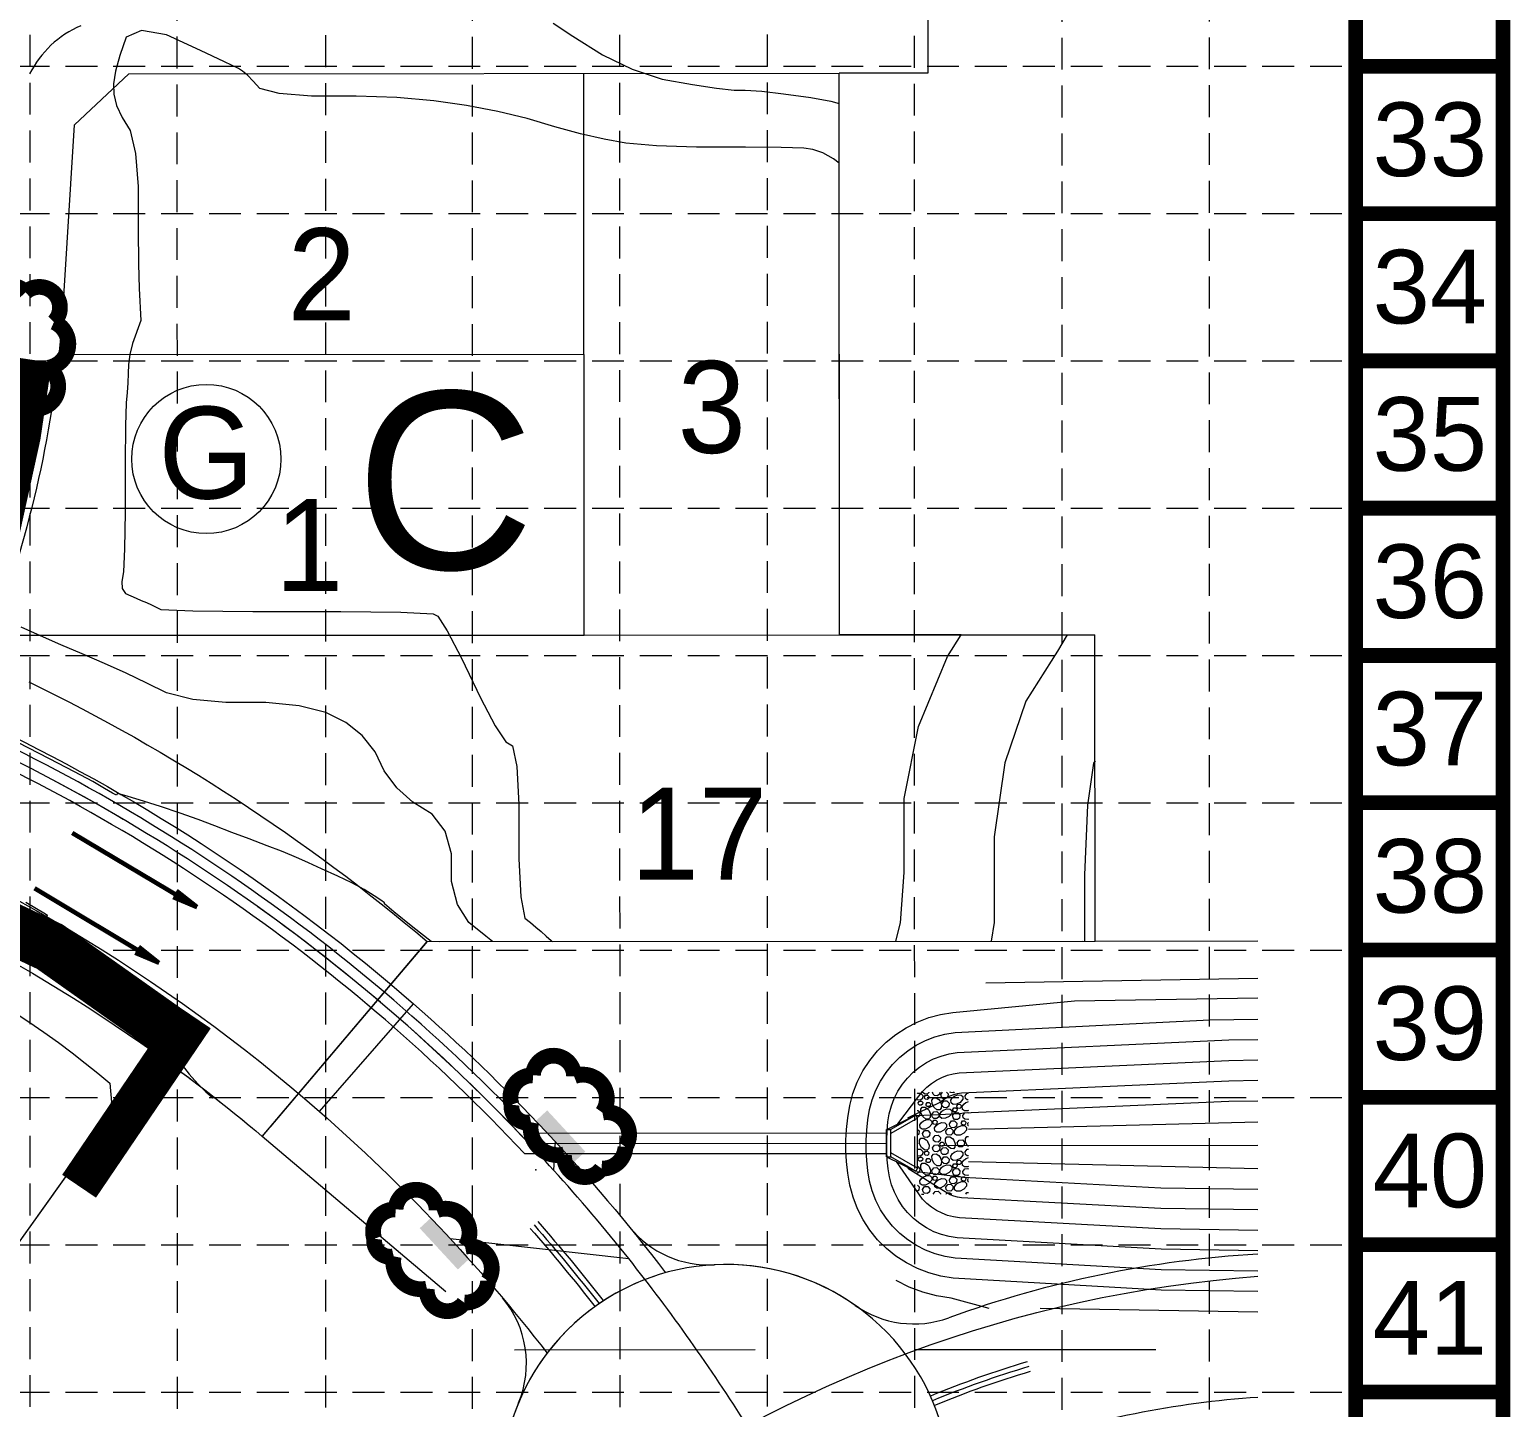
# Model space of a CAD drawing. Header units: feet. Extents: x 696 to 1853, y -3030 to -1181.
# Drawn here: x 1563.1 to 1853.1, y -2397 to -2127.1 of the extents above; entities that cross this region are included whole.
import ezdxf
from ezdxf.enums import TextEntityAlignment as Align

# ---------------------------------------------------------------- set-up
doc = ezdxf.new("R2010")
doc.units = ezdxf.units.FT
doc.header["$MEASUREMENT"] = 0
for name, pattern in [('DASHED', [0.75, 0.5, -0.25]), ('DGN Style 2', [78.481532, 47.088919, -31.392613]), ('DGN Style 3', [109.874145, 78.481532, -31.392613]), ('DGN Style 7', [156.963064, 70.633379, -31.392613, 23.54446, -31.392613]), ('HIDDEN', [0.375, 0.25, -0.125])]:
    doc.linetypes.add(name, pattern=pattern)
for name, color, linetype, lineweight in [('0404al_MAP - Level 1', 7, 'Continuous', 0), ('0404al_MAP - Level 11', 7, 'Continuous', 0), ('0404al_MAP - Level 14', 7, 'Continuous', 0), ('0404al_MAP - Level 21', 7, 'Continuous', 0), ('0404al_MAP - Level 22', 7, 'Continuous', 0), ('0404al_MAP - Level 3', 7, 'Continuous', 0), ('0404al_MAP - Level 31', 7, 'Continuous', 0), ('0404al_MAP - Level 32', 7, 'Continuous', 0), ('0404al_MAP - Level 38', 7, 'Continuous', 0), ('0404al_MAP - Level 5', 7, 'Continuous', 0), ('EROSION CONTROL BLANKET', 84, 'Continuous', 0), ('INLETS', 7, 'Continuous', 0), ('Level 7', 7, 'Continuous', 0), ('PC', 7, 'Continuous', 0), ('STORM PIPE', 7, 'Continuous', 0)]:
    doc.layers.add(name, color=color, linetype=linetype, lineweight=lineweight)
for name, color, linetype in [('BASE', 7, 'Continuous'), ('GRID', 254, 'DASHED'), ('LEGEND', 7, 'Continuous'), ('SILT FENCE', 200, 'Continuous')]:
    doc.layers.add(name, color=color, linetype=linetype)
doc.styles.get("Standard").update_dxf_attribs({"font": 'ARIAL.TTF'})
doc.styles.add('Style-WORKING', font='WORKING.shx')

# ---------------------------------------------------------------- blocks, each defined once
blk = doc.blocks.new('CH1125_1')
at = {"layer": 'STORM PIPE', "color": 120, "linetype": 'Continuous', "lineweight": 0}
for p, q in [((-1.43, 0), (1.43, 0)), ((1.43, 0), (1.43, -0.47)), ((-2.94, -3.09), (-1.43, -0.47)), ((-2.64, -3.27), (-1.03, -0.47)), ((-1.43, 0), (-1.43, -0.47)), ((-1.43, -0.47), (1.43, -0.47)), ((2.64, -3.27), (1.03, -0.47)), ((2.94, -3.09), (1.43, -0.47)), ((-2.64, -3.27), (-2.94, -3.09)), ((2.64, -3.27), (2.94, -3.09)), ((-2.64, -3.27), (2.64, -3.27))]:
    blk.add_line(p, q, dxfattribs=at)
blk = doc.blocks.new('Cascade Homes logo')
at = {"color": 240}
blk.add_text('C', height=24.85, rotation=359.904, dxfattribs=at).set_placement((2410522.06, 7107185.67))
blk = doc.blocks.new('inlet protection')
at = {"layer": 'LEGEND', "color": 170, "ltscale": 100, "const_width": 9.48}
blk.add_lwpolyline([(38.03, 58.52, 0.520567), (38.03, 58.52, 0.765195), (16.58, 47.73, 0.417879), (16.45, 28.3, 0.6649), (40.96, 24.56, 0.744833), (68.6, 22.24, 0.975642), (85.82, 40.03, 0.520567), (81.53, 61.46, 0.520567), (65.81, 60.03, 0.540264), (38.03, 58.52)], format="xyb", close=True, dxfattribs=at)

msp = doc.modelspace()

# ---------------------------------------------------------------- linework, layer by layer
at = {"layer": '0404al_MAP - Level 1', "color": 7, "linetype": 'Continuous', "lineweight": 0}
for p, q in [((1738.85, -1975.65), (1738.95, -2135.65)), ((1738.95, -2135.65), (1721.62, -2135.66)), ((1721.69, -2245.66), (1721.62, -2135.66)), ((1721.69, -2245.66), (1771.69, -2245.63)), ((1771.73, -2305.63), (1771.69, -2245.63)), ((1640.91, -2305.72), (1608.61, -2343.88)), ((1640.91, -2305.72), (1771.73, -2305.63)), ((1587.45, -2327.43), (1537.82, -2396.98))]:
    msp.add_line(p, q, dxfattribs=at)
at = {"layer": '0404al_MAP - Level 1', "color": 7, "linetype": 'Continuous', "lineweight": 0, "extrusion": (0, 0, -1)}
msp.add_arc((-1398.67, -2591.98), 325, 125.5112, 130.2383, dxfattribs=at)
at = {"layer": '0404al_MAP - Level 14', "color": 7, "linetype": 'Continuous', "lineweight": 0}
msp.add_line((1619.8, -2338.99), (1638.22, -2317.91), dxfattribs=at)
at = {"layer": '0404al_MAP - Level 14', "color": 7, "linetype": 'DGN Style 3', "lineweight": 0}
msp.add_arc((1580.93, -2144.75), 20, 113.1252, 153.3437, dxfattribs=at)
at = {"layer": '0404al_MAP - Level 14', "color": 7, "linetype": 'Continuous', "lineweight": 0, "extrusion": (0, 0, -1)}
for radius, start in [(336, 90), (364, 115.6992)]:
    msp.add_arc((-1398.67, -2591.98), radius, start, 131.1556, dxfattribs=at)
at = {"layer": '0404al_MAP - Level 21', "color": 7, "linetype": 'Continuous', "lineweight": 0}
for p, q in [((1738.85, -1978.15), (1738.95, -2133.15)), ((1736.45, -2135.65), (1724.12, -2135.66)), ((1721.69, -2243.16), (1721.62, -2138.16)), ((1724.19, -2245.66), (1769.19, -2245.63)), ((1771.73, -2303.13), (1771.69, -2248.13)), ((1639.3, -2307.62), (1610.23, -2341.98)), ((1643.41, -2305.71), (1769.23, -2305.63)), ((1586, -2329.46), (1539.28, -2394.94))]:
    msp.add_line(p, q, dxfattribs=at)
at = {"layer": '0404al_MAP - Level 21', "color": 7, "linetype": 'Continuous', "lineweight": 0, "extrusion": (0, 0, -1)}
msp.add_arc((-1398.67, -2591.98), 325, 125.9465, 129.7975, dxfattribs=at)
at = {"layer": '0404al_MAP - Level 22', "color": 7, "linetype": 'Continuous', "lineweight": 13}
msp.add_circle((1597.66, -2211.22), 14.61, dxfattribs=at)
at = {"layer": '0404al_MAP - Level 3', "color": 7, "linetype": 'Continuous', "lineweight": 0}
for p, q in [((1582.47, -2135.75), (1571.85, -2145.74)), ((1582.47, -2135.75), (1721.62, -2135.66)), ((1671.69, -2245.7), (1671.62, -2135.7)), ((1569.68, -2180.44), (1571.85, -2145.74)), ((1568.8, -2190.76), (1671.66, -2190.7)), ((1559.16, -2245.69), (1671.69, -2245.7)), ((1671.69, -2245.7), (1771.69, -2245.63))]:
    msp.add_line(p, q, dxfattribs=at)
at = {"layer": '0404al_MAP - Level 3', "color": 7, "linetype": 'Continuous', "lineweight": 0, "extrusion": (0, 0, -1)}
for centre, radius, start, end in [((-1345.12, -2166.44), 225, 183.5676, 199.4098), ((-1398.67, -2591.98), 375, 115.9729, 130.2383), ((-1398.67, -2591.98), 325, 90, 125.5112)]:
    msp.add_arc(centre, radius, start, end, dxfattribs=at)
at = {"layer": '0404al_MAP - Level 31', "color": 5, "linetype": 'Continuous', "lineweight": 0, "ltscale": 1.428571}
for p, q in [((1750.32, -2313.8), (1803.61, -2312.91)), ((1767.66, -2317.34), (1803.61, -2316.76)), ((1739.15, -2320.63), (1741.48, -2320)), ((1741.48, -2320), (1743.89, -2319.62)), ((1743.89, -2319.62), (1767.66, -2317.34)), ((1732.69, -2323.92), (1734.72, -2322.6)), ((1734.72, -2322.6), (1736.89, -2321.49)), ((1736.89, -2321.49), (1739.15, -2320.63)), ((1744.3, -2323.55), (1794.21, -2321.06)), ((1794.21, -2321.06), (1803.61, -2320.91)), ((1729.09, -2327.17), (1730.82, -2325.44)), ((1730.82, -2325.44), (1732.69, -2323.92)), ((1736.7, -2326.03), (1738.5, -2325.11)), ((1738.5, -2325.11), (1740.37, -2324.39)), ((1740.37, -2324.39), (1742.3, -2323.87)), ((1742.3, -2323.87), (1744.3, -2323.55)), ((1744.72, -2327.49), (1797.93, -2325)), ((1797.93, -2325), (1803.61, -2324.91)), ((1727.58, -2329.05), (1729.09, -2327.17)), ((1732.04, -2329.81), (1733.47, -2328.38)), ((1733.47, -2328.38), (1735.02, -2327.12)), ((1735.02, -2327.12), (1736.7, -2326.03)), ((1738.68, -2329.45), (1740.11, -2328.72)), ((1740.11, -2328.72), (1741.6, -2328.15)), ((1741.6, -2328.15), (1743.13, -2327.74)), ((1743.13, -2327.74), (1744.72, -2327.49)), ((1725.16, -2333.25), (1726.26, -2331.07)), ((1726.26, -2331.07), (1727.58, -2329.05)), ((1729.69, -2333.05), (1730.78, -2331.37)), ((1730.78, -2331.37), (1732.04, -2329.81)), ((1734.98, -2332.46), (1736.12, -2331.32)), ((1736.12, -2331.32), (1737.35, -2330.32)), ((1737.35, -2330.32), (1738.68, -2329.45)), ((1742.82, -2331.91), (1743.96, -2331.61)), ((1743.96, -2331.61), (1745.13, -2331.42)), ((1745.13, -2331.42), (1797.94, -2329)), ((1797.94, -2329), (1803.61, -2328.91)), ((1724.29, -2335.5), (1725.16, -2333.25)), ((1728.77, -2334.85), (1729.69, -2333.05)), ((1733.12, -2335.03), (1733.98, -2333.69)), ((1733.98, -2333.69), (1734.98, -2332.46)), ((1737.92, -2335.1), (1738.76, -2334.26)), ((1738.76, -2334.26), (1739.68, -2333.52)), ((1739.68, -2333.52), (1740.66, -2332.88)), ((1740.66, -2332.88), (1741.72, -2332.34)), ((1741.72, -2332.34), (1742.82, -2331.91)), ((1745.55, -2335.36), (1797.94, -2333)), ((1797.94, -2333), (1803.61, -2332.91)), ((1723.67, -2337.83), (1724.29, -2335.5)), ((1727.54, -2338.66), (1728.05, -2336.72)), ((1728.05, -2336.72), (1728.77, -2334.85)), ((1731.82, -2337.94), (1732.39, -2336.46)), ((1732.39, -2336.46), (1733.12, -2335.03)), ((1733.08, -2341.45), (1737.18, -2336.02)), ((1735.08, -2340.27), (1741.41, -2337.2)), ((1737.18, -2336.02), (1737.92, -2335.1)), ((1741.41, -2337.2), (1742, -2336.72)), ((1742, -2336.72), (1742.65, -2336.3)), ((1742.65, -2336.3), (1743.33, -2335.95)), ((1743.33, -2335.95), (1744.05, -2335.68)), ((1744.05, -2335.68), (1744.78, -2335.48)), ((1744.78, -2335.48), (1745.55, -2335.36)), ((1745.96, -2339.29), (1797.94, -2337)), ((1797.94, -2337), (1803.61, -2336.91)), ((1723.04, -2342.52), (1723.29, -2340.25)), ((1723.29, -2340.25), (1723.67, -2337.83)), ((1727.22, -2340.66), (1727.54, -2338.66)), ((1731.16, -2341.06), (1731.41, -2339.48)), ((1731.41, -2339.48), (1731.82, -2337.94)), ((1736.72, -2339.82), (1745.27, -2339.44)), ((1745.27, -2339.44), (1745.61, -2339.35)), ((1745.61, -2339.35), (1745.96, -2339.29)), ((1722.91, -2344.66), (1723.04, -2342.52)), ((1726.91, -2344.65), (1727.01, -2342.65)), ((1727.01, -2342.65), (1727.22, -2340.66)), ((1730.91, -2344.65), (1730.99, -2342.79)), ((1730.99, -2342.79), (1731.16, -2341.06)), ((1746.92, -2342.47), (1803.61, -2341.06)), ((1722.92, -2346.66), (1722.91, -2344.66)), ((1726.92, -2346.65), (1726.91, -2344.65)), ((1730.92, -2346.65), (1730.91, -2344.65)), ((1723.05, -2348.79), (1722.92, -2346.66)), ((1723.31, -2351.07), (1723.05, -2348.79)), ((1727.03, -2348.65), (1726.92, -2346.65)), ((1727.24, -2350.65), (1727.03, -2348.65)), ((1731.01, -2348.51), (1730.92, -2346.65)), ((1731.18, -2350.24), (1731.01, -2348.51)), ((1737.95, -2356.18), (1732.81, -2348.82)), ((1803.61, -2350.25), (1746.92, -2348.86)), ((1723.69, -2353.48), (1723.31, -2351.07)), ((1727.56, -2352.65), (1727.24, -2350.65)), ((1731.43, -2351.82), (1731.18, -2350.24)), ((1731.84, -2353.36), (1731.43, -2351.82)), ((1742.02, -2354.56), (1735.08, -2350.18)), ((1745.97, -2351.98), (1736.72, -2350.82)), ((1745.28, -2351.83), (1744.96, -2351.71)), ((1745.62, -2351.92), (1745.28, -2351.83)), ((1724.32, -2355.81), (1723.69, -2353.48)), ((1728.08, -2354.58), (1727.56, -2352.65)), ((1728.8, -2356.45), (1728.08, -2354.58)), ((1732.41, -2354.84), (1731.84, -2353.36)), ((1733.14, -2356.27), (1732.41, -2354.84)), ((1742.66, -2354.98), (1742.02, -2354.56)), ((1784.63, -2354.01), (1745.97, -2351.98)), ((1803.61, -2354.3), (1784.63, -2354.01)), ((1725.18, -2358.06), (1724.32, -2355.81)), ((1729.72, -2358.25), (1728.8, -2356.45)), ((1734.01, -2357.6), (1733.14, -2356.27)), ((1735.01, -2358.83), (1734.01, -2357.6)), ((1738.79, -2357.02), (1737.95, -2356.18)), ((1739.7, -2357.76), (1738.79, -2357.02)), ((1740.69, -2358.4), (1739.7, -2357.76)), ((1743.35, -2355.32), (1742.66, -2354.98)), ((1744.06, -2355.6), (1743.35, -2355.32)), ((1744.8, -2355.79), (1744.06, -2355.6)), ((1745.56, -2355.91), (1744.8, -2355.79)), ((1784.63, -2358.01), (1745.56, -2355.91)), ((1726.29, -2360.23), (1725.18, -2358.06)), ((1727.61, -2362.25), (1726.29, -2360.23)), ((1730.81, -2359.93), (1729.72, -2358.25)), ((1732.07, -2361.48), (1730.81, -2359.93)), ((1736.14, -2359.97), (1735.01, -2358.83)), ((1737.38, -2360.97), (1736.14, -2359.97)), ((1741.75, -2358.94), (1740.69, -2358.4)), ((1742.84, -2359.36), (1741.75, -2358.94)), ((1743.98, -2359.66), (1742.84, -2359.36)), ((1745.15, -2359.85), (1743.98, -2359.66)), ((1784.63, -2362.01), (1745.15, -2359.85)), ((1803.61, -2358.3), (1784.63, -2358.01)), ((1729.13, -2364.13), (1727.61, -2362.25)), ((1733.5, -2362.91), (1732.07, -2361.48)), ((1735.05, -2364.17), (1733.5, -2362.91)), ((1738.71, -2361.83), (1737.38, -2360.97)), ((1740.14, -2362.56), (1738.71, -2361.83)), ((1741.62, -2363.13), (1740.14, -2362.56)), ((1743.16, -2363.53), (1741.62, -2363.13)), ((1744.74, -2363.78), (1743.16, -2363.53)), ((1803.61, -2362.3), (1784.63, -2362.01)), ((1730.85, -2365.85), (1729.13, -2364.13)), ((1732.73, -2367.37), (1730.85, -2365.85)), ((1736.73, -2365.26), (1735.05, -2364.17)), ((1738.54, -2366.17), (1736.73, -2365.26)), ((1740.4, -2366.89), (1738.54, -2366.17)), ((1784.64, -2366.01), (1744.74, -2363.78)), ((1803.61, -2366.3), (1784.64, -2366.01)), ((1734.76, -2368.68), (1732.73, -2367.37)), ((1736.93, -2369.79), (1734.76, -2368.68)), ((1742.34, -2367.4), (1740.4, -2366.89)), ((1744.33, -2367.72), (1742.34, -2367.4)), ((1784.64, -2370.01), (1744.33, -2367.72)), ((1735.32, -2373.4), (1732.78, -2372.11)), ((1739.18, -2370.65), (1736.93, -2369.79)), ((1741.51, -2371.27), (1739.18, -2370.65)), ((1743.92, -2371.65), (1741.51, -2371.27)), ((1784.64, -2374.01), (1743.92, -2371.65)), ((1803.61, -2370.3), (1784.64, -2370.01)), ((1737.96, -2374.42), (1735.32, -2373.4)), ((1740.69, -2375.14), (1737.96, -2374.42)), ((1743.51, -2375.59), (1740.69, -2375.14)), ((1803.61, -2374.3), (1784.64, -2374.01)), ((1750.95, -2377.64), (1743.51, -2375.59)), ((1803.61, -2378.3), (1760.95, -2377.64))]:
    msp.add_line(p, q, dxfattribs=at)
at = {"layer": '0404al_MAP - Level 32', "color": 7, "linetype": 'Continuous', "lineweight": 0, "extrusion": (0, 0, -1)}
for radius, start, end in [(364, 131.1556, 142.5412), (336, 131.1556, 142.2673), (351, 138.7593, 142.0333), (349, 138.7593, 142.0333), (350, 138.7593, 142.0333)]:
    msp.add_arc((-1398.67, -2591.98), radius, start, end, dxfattribs=at)
at = {"layer": '0404al_MAP - Level 32', "color": 7, "linetype": 'Continuous', "lineweight": 0}
for centre, radius, start, end in [((1696.08, -2349.07), 20, 219.2409, 273.0083), ((1699.44, -2412.98), 44, 41.7305, 197.8832), ((1699.44, -2412.98), 44, 54.8742, 93.0083), ((1816.06, -2580.6), 214, 93.3372, 109.94), ((1699.44, -2412.98), 44, 108.7419, 150.9442), ((1640.35, -2388.39), 20, 337.4054, 40.1109), ((1736.26, -2360.63), 20, 234.8742, 289.94), ((1699.44, -2412.98), 44, 4.6243, 41.7305), ((1816.06, -2580.6), 201, 106.6568, 112.3864), ((1816.06, -2580.6), 200, 106.6568, 112.3864), ((1816.06, -2580.6), 199, 106.6568, 112.3864), ((1816.06, -2580.6), 186, 93.8403, 108.7979), ((1699.44, -2412.98), 44, 157.4054, 184.3462)]:
    msp.add_arc(centre, radius, start, end, dxfattribs=at)
at = {"layer": '0404al_MAP - Level 38', "color": 5, "linetype": 'Continuous', "lineweight": 0}
for p, q in [((1665.95, -2344.88), (1665.67, -2350.49)), ((1645.39, -2363.88), (1680.39, -2367.84))]:
    msp.add_line(p, q, dxfattribs=at)
for start, end in [(42.1281, 48.0329), (38.5066, 42.1281), (32.1174, 38.5066)]:
    msp.add_arc((1398.67, -2591.98), 360, start, end, dxfattribs=at)
at = {"layer": '0404al_MAP - Level 38', "color": 5, "linetype": 'Continuous', "lineweight": 0, "extrusion": (0, 0, -1)}
msp.add_arc((-1822.29, -2620.6), 250, 53.5638, 85.7147, dxfattribs=at)
for points in [[(-1669.68, -2348.91), (-1671.89, -2346.88), (-1662.22, -2340.84), (-1664.42, -2338.8)], [(-1646.92, -2369.96), (-1649.12, -2367.92), (-1639.45, -2361.88), (-1641.66, -2359.84)]]:
    msp.add_solid(points, dxfattribs=at)
at = {"layer": '0404al_MAP - Level 5', "color": 7, "linetype": 'DGN Style 3', "lineweight": 0}
msp.add_line((1608.6, -2343.9), (1640.91, -2305.72), dxfattribs=at)
at = {"layer": '0404al_MAP - Level 5', "color": 7, "linetype": 'DGN Style 2', "lineweight": 0}
for p, q in [((1771.73, -2305.63), (1803.61, -2305.61)), ((1608.61, -2343.88), (1658.04, -2385.7)), ((1658.04, -2385.7), (1803.61, -2385.61))]:
    msp.add_line(p, q, dxfattribs=at)
at = {"layer": 'BASE', "const_width": 2.89}
for points in [[(1851.62, -3028.75), (1851.62, -1182.11), (697.47, -1182.11), (697.47, -3028.75)], [(1822.76, -2999.89), (1822.76, -1210.96), (726.32, -1210.96), (726.32, -2999.89)]]:
    msp.add_lwpolyline(points, close=True, dxfattribs=at)
for points in [[(1851.62, -2134.28), (1822.76, -2134.28)], [(1851.62, -2163.14), (1822.76, -2163.14)], [(1851.62, -2191.99), (1822.76, -2191.99)], [(1851.62, -2220.84), (1822.76, -2220.84)], [(1851.62, -2249.7), (1822.76, -2249.7)], [(1851.62, -2278.55), (1822.76, -2278.55)], [(1851.62, -2307.4), (1822.76, -2307.4)], [(1851.62, -2336.26), (1822.76, -2336.26)], [(1851.62, -2365.11), (1822.76, -2365.11)], [(1851.62, -2393.97), (1822.76, -2393.97)]]:
    msp.add_lwpolyline(points, dxfattribs=at)
at = {"layer": 'EROSION CONTROL BLANKET', "linetype": 'Continuous', "lineweight": 13, "const_width": 10}
msp.add_lwpolyline([(1562.44, -2191.62), (1560.25, -2206.47), (1556.17, -2225.03), (1550.22, -2243.65)], dxfattribs=at)
at = {"layer": 'GRID', "color": 252, "linetype": 'HIDDEN', "lineweight": 0, "ltscale": 25}
for p, q in [((1563.19, -2884.39), (1563.08, -1210.96)), ((1592.02, -2884.73), (1591.93, -1210.96)), ((1621.14, -2884.47), (1620.91, -1210.31)), ((1649.83, -2884.77), (1649.77, -1210.31)), ((1678.71, -2884.41), (1678.62, -1210.31)), ((1707.62, -2884.32), (1707.48, -1210.31)), ((1736.42, -2884.57), (1736.33, -1210.31)), ((1765.33, -2884.95), (1765.18, -1210.31)), ((1794.21, -2884.87), (1794.04, -1210.31)), ((726.32, -2134.28), (1822.76, -2134.28)), ((726.32, -2163.14), (1822.76, -2163.14)), ((726.32, -2191.99), (1822.76, -2191.99)), ((726.32, -2220.84), (1822.76, -2220.84)), ((726.32, -2249.7), (1822.76, -2249.7)), ((726.32, -2278.55), (1822.76, -2278.55)), ((726.32, -2307.4), (1822.76, -2307.4)), ((726.32, -2336.26), (1822.76, -2336.26)), ((726.32, -2365.11), (1822.76, -2365.11)), ((726.32, -2393.97), (1822.76, -2393.97))]:
    msp.add_line(p, q, dxfattribs=at)
at = {"layer": 'INLETS', "color": 5, "linetype": 'DGN Style 7', "lineweight": 0}
for p, q in [((1736.59, -2339.76), (1730.85, -2342.58)), ((1730.85, -2347.88), (1730.85, -2342.58)), ((1660.85, -2345.27), (1730.85, -2345.23)), ((1730.85, -2347.88), (1736.6, -2350.69))]:
    msp.add_line(p, q, dxfattribs=at)
msp.add_arc((1398.67, -2591.98), 360, 43.2583, 67.294, dxfattribs=at)
at = {"layer": 'INLETS', "color": 5, "linetype": 'Continuous', "lineweight": 0}
msp.add_point((1662.19, -2350.42), dxfattribs=at)
msp.add_point((1662.19, -2350.42), dxfattribs=at)
at = {"layer": 'Level 7', "color": 7, "linetype": 'Continuous', "lineweight": 60}
for p, q in [((1595.8, -2299.02), (1571.46, -2284.48)), ((1588.39, -2309.9), (1564.05, -2295.37)), ((1595.8, -2299.02), (1591.83, -2295.87)), ((1591.15, -2297.03), (1595.8, -2299.02)), ((1583.74, -2307.91), (1588.39, -2309.9)), ((1588.39, -2309.9), (1584.43, -2306.76))]:
    msp.add_line(p, q, dxfattribs=at)
at = {"layer": 'PC', "color": 35, "linetype": 'Continuous', "lineweight": 0, "flags": 128}
msp.add_lwpolyline([(1721.63, -2153.26), (1720.47, -2152.43), (1718.38, -2151.27), (1716.45, -2150.57), (1714.67, -2150.33), (1710.27, -2150.18), (1703.27, -2150.1), (1693.65, -2150.11), (1685.83, -2149.85), (1679.79, -2149.34), (1675.55, -2148.56), (1670.92, -2147.5), (1665.9, -2146.15), (1660.49, -2144.52), (1654.73, -2143.12), (1648.63, -2141.96), (1642.2, -2141.03), (1634.99, -2140.41), (1627, -2140.11), (1618.23, -2140.11), (1611.95, -2139.63), (1608.15, -2138.66), (1606.84, -2137.2), (1605.7, -2136.06), (1604.74, -2135.24), (1603.96, -2134.75), (1601.22, -2133.39), (1596.51, -2131.18), (1589.85, -2128.11), (1584.99, -2127.25), (1581.94, -2128.61), (1580.7, -2132.18), (1579.89, -2135.22), (1579.5, -2137.75), (1579.54, -2139.75), (1580.1, -2141.94), (1581.16, -2144.3), (1582.74, -2146.85), (1583.79, -2151.36), (1584.32, -2157.84), (1584.33, -2166.29), (1584.39, -2172.96), (1584.5, -2177.84), (1584.84, -2184.06), (1583.22, -2188.6), (1582.68, -2190.72), (1582.39, -2192.67), (1582.37, -2194.46), (1582.29, -2196.31), (1582.16, -2198.21), (1581.96, -2200.18), (1581.83, -2204.74), (1581.77, -2211.89), (1581.77, -2221.65), (1581.66, -2228.78), (1581.43, -2233.29), (1581.09, -2235.18), (1581.21, -2236.6), (1581.8, -2237.54), (1582.85, -2238), (1583.89, -2238.45), (1584.92, -2238.9), (1585.93, -2239.33), (1586.9, -2239.77), (1587.83, -2240.21), (1588.72, -2240.66), (1595.05, -2240.95), (1606.8, -2241.09), (1623.99, -2241.08), (1635.75, -2241.22), (1642.08, -2241.52), (1642.99, -2241.97), (1644.83, -2244.87), (1647.62, -2250.22), (1651.34, -2258.02), (1654.25, -2263.48), (1656.34, -2266.6), (1657.6, -2267.38), (1658.45, -2271.47), (1658.87, -2278.86), (1658.88, -2289.56), (1659.26, -2296.99), (1660.01, -2301.14), (1661.13, -2302.02), (1662.2, -2302.9), (1663.24, -2303.77), (1664.22, -2304.65), (1665.17, -2305.51), (1665.37, -2305.7), (1732.71, -2305.66), (1733.64, -2302.05), (1734.31, -2292.21), (1734.3, -2277.73), (1737.13, -2263.61), (1742.79, -2249.88), (1745.48, -2245.65), (1721.69, -2245.66)], close=True, dxfattribs=at)
for points in [[(1665.62, -2125.87), (1669.46, -2128.36), (1675.23, -2132.03), (1681.06, -2134.83), (1686.95, -2136.78), (1692.89, -2137.87), (1697.58, -2138.59), (1701.02, -2138.95), (1703.2, -2138.95), (1706.44, -2139.19), (1710.73, -2139.67), (1716.07, -2140.38), (1719.97, -2141.1), (1721.63, -2141.59)], [(1577.75, -2251.28), (1573.36, -2249.4), (1569.17, -2247.58), (1565.18, -2245.85), (1561.4, -2244.18)], [(1766.27, -2245.64), (1764.39, -2248.88), (1758.18, -2258.64), (1754.04, -2270.74), (1751.97, -2285.19), (1751.99, -2301.97), (1751.35, -2305.65)], [(1653.71, -2305.71), (1652.43, -2304.67), (1649.07, -2302.03), (1646.83, -2298.46), (1645.7, -2293.95), (1645.7, -2288.52), (1644.43, -2284.12), (1641.9, -2280.75), (1638.11, -2278.41), (1634.98, -2275.6), (1632.51, -2272.31), (1630.72, -2268.55), (1628.21, -2265.39), (1624.99, -2262.83), (1621.05, -2260.88), (1615.83, -2259.58), (1609.32, -2258.93), (1601.51, -2258.93), (1595.02, -2258.3), (1589.85, -2257.01), (1585.99, -2255.09), (1581.96, -2253.18), (1577.75, -2251.28)], [(1641.7, -2305.72), (1638.13, -2302.92), (1634.4, -2299.93), (1632.53, -2298.35), (1632.53, -2298.17), (1631.87, -2297.65), (1630.54, -2296.78), (1628.55, -2295.55), (1626.17, -2294.26), (1623.4, -2292.9), (1620.24, -2291.48), (1617.69, -2290.33), (1615.75, -2289.46), (1614.42, -2288.88), (1612.36, -2288.04), (1609.57, -2286.96), (1606.05, -2285.64), (1602.63, -2284.34), (1599.31, -2283.08), (1596.08, -2281.85), (1592.53, -2280.59), (1588.66, -2279.31), (1584.48, -2278), (1581.67, -2277.14), (1580.26, -2276.74), (1580.22, -2276.8), (1580.18, -2276.86), (1580.14, -2276.94), (1580.09, -2277.03), (1579.29, -2276.64), (1577.73, -2275.77), (1575.41, -2274.41), (1571.81, -2272.46), (1566.93, -2269.91), (1560.76, -2266.77)], [(1771.71, -2270.32), (1771.42, -2270.78), (1770.24, -2279), (1769.65, -2292.65), (1769.66, -2305.63)], [(1562.28, -2298), (1564.43, -2299.25), (1565.84, -2300.11), (1566.54, -2300.56)], [(1527.46, -2301.82), (1532.95, -2304.58), (1539.49, -2307.83), (1545.03, -2310.7), (1549.58, -2313.17), (1553.14, -2315.27), (1556.55, -2317.34), (1559.8, -2319.41), (1562.9, -2321.46), (1565.86, -2323.5), (1568.68, -2325.52), (1571.37, -2327.54), (1573.94, -2329.53), (1576.39, -2331.52), (1578.73, -2333.49), (1579.11, -2337.16), (1578.14, -2340.48)], [(1566.54, -2300.56), (1566.5, -2300.62), (1566.46, -2300.68), (1566.42, -2300.76), (1566.37, -2300.85), (1567.01, -2301.57), (1568.35, -2302.92), (1570.38, -2304.89), (1572.01, -2306.49), (1573.24, -2307.7), (1574.08, -2308.54), (1575.32, -2309.85), (1576.96, -2311.65), (1579.01, -2313.92), (1581.15, -2316.28), (1583.37, -2318.74), (1585.68, -2321.28), (1587.51, -2323.33), (1588.86, -2324.88), (1589.72, -2325.94), (1590.92, -2327.43), (1592.45, -2329.34), (1594.31, -2331.68), (1596.01, -2333.63), (1597.56, -2335.19), (1598.96, -2336.37), (1598.97, -2336.38)]]:
    msp.add_lwpolyline(points, dxfattribs=at)
at = {"layer": 'SILT FENCE', "linetype": 'Continuous', "lineweight": 13}
for points, const_width in [([(1595.41, -2326.83), (1567.03, -2306.75), (1517.9, -2283.53), (1498.29, -2277.66)], 10), ([(1595.22, -2320.49), (1572.74, -2353.66)], 8)]:
    msp.add_lwpolyline(points, dxfattribs=dict(at, const_width=const_width))
at = {"layer": 'STORM PIPE', "color": 5, "linetype": 'Continuous', "lineweight": 0}
for p, q in [((1661.71, -2343.27), (1730.85, -2343.23)), ((1660.85, -2345.27), (1730.85, -2345.23)), ((1659.99, -2347.27), (1730.85, -2347.23))]:
    msp.add_line(p, q, dxfattribs=at)
at = {"layer": 'STORM PIPE', "color": 5, "linetype": 'DGN Style 7', "lineweight": 0}
msp.add_line((1741.72, -2345.65), (1803.61, -2345.61), dxfattribs=at)
at = {"layer": 'STORM PIPE', "color": 240, "linetype": 'Continuous', "lineweight": 0, "flags": 128}
for points in [[(1736.89, -2335.5), (1736.93, -2335.45), (1737.54, -2335.42), (1737.97, -2335.86), (1737.91, -2336.48), (1737.53, -2336.79), (1736.92, -2336.75), (1736.89, -2336.72)], [(1737.1, -2337.32), (1737.33, -2336.99), (1737.7, -2336.97), (1737.96, -2337.24), (1737.92, -2337.61), (1737.69, -2337.8), (1737.33, -2337.77), (1737.16, -2337.6), (1737.1, -2337.32)], [(1739.15, -2335.22), (1739.14, -2335.28), (1738.85, -2335.6), (1738.31, -2335.59), (1737.84, -2335.22)], [(1738.29, -2336.17), (1738.52, -2335.84), (1738.89, -2335.82), (1739.15, -2336.08), (1739.11, -2336.45), (1738.88, -2336.64), (1738.52, -2336.62), (1738.35, -2336.45), (1738.29, -2336.17)], [(1738.61, -2337.59), (1738.85, -2337.26), (1739.21, -2337.24), (1739.47, -2337.51), (1739.43, -2337.88), (1739.21, -2338.07), (1738.84, -2338.04), (1738.67, -2337.87), (1738.62, -2337.59)], [(1741.37, -2337), (1741.65, -2337.71), (1741.6, -2338.37), (1741.3, -2338.69), (1740.76, -2338.68), (1740.15, -2338.2), (1739.79, -2337.47), (1739.77, -2336.77), (1740.05, -2336.38), (1740.6, -2336.35), (1741.1, -2336.66), (1741.39, -2337.02)], [(1741.31, -2335.21), (1741.26, -2335.64), (1740.88, -2335.96), (1740.28, -2335.91), (1739.99, -2335.64), (1739.91, -2335.22)], [(1741.52, -2335.7), (1741.87, -2335.21)], [(1742.61, -2335.21), (1742.95, -2335.56), (1742.89, -2336.18), (1742.51, -2336.5), (1741.9, -2336.45), (1741.62, -2336.18), (1741.53, -2335.7)], [(1741.7, -2337.5), (1742.08, -2336.95), (1742.69, -2336.92), (1743.12, -2337.36), (1743.06, -2337.98), (1742.68, -2338.3), (1742.07, -2338.25), (1741.79, -2337.98), (1741.7, -2337.5)], [(1744.1, -2335.2), (1743.97, -2335.34), (1743.44, -2335.33), (1743.28, -2335.21)], [(1744.13, -2336.02), (1744.85, -2335.74), (1745.51, -2335.8), (1745.82, -2336.09), (1745.81, -2336.63), (1745.33, -2337.24), (1744.6, -2337.61), (1743.9, -2337.62), (1743.51, -2337.34), (1743.48, -2336.79), (1743.79, -2336.3), (1744.16, -2336.01)], [(1746.9, -2338.85), (1746.83, -2338.89), (1746.13, -2338.9), (1745.74, -2338.63), (1745.71, -2338.07), (1746.02, -2337.58), (1746.39, -2337.29)], [(1746.27, -2335.97), (1746.65, -2335.43), (1746.89, -2335.41)], [(1746.89, -2336.74), (1746.65, -2336.73), (1746.36, -2336.45), (1746.27, -2335.97)], [(1746.36, -2337.31), (1746.9, -2337.09)], [(1736.9, -2338.82), (1736.99, -2338.81), (1737.41, -2339.25), (1737.35, -2339.87), (1736.97, -2340.19), (1736.9, -2340.18)], [(1739.2, -2338.81), (1739.48, -2339.53), (1739.42, -2340.19), (1739.13, -2340.5), (1738.59, -2340.49), (1737.98, -2340.01), (1737.61, -2339.28), (1737.6, -2338.59), (1737.88, -2338.19), (1738.43, -2338.16), (1738.92, -2338.47), (1739.21, -2338.84)], [(1739.75, -2339.61), (1740.13, -2339.07), (1740.75, -2339.03), (1741.17, -2339.48), (1741.11, -2340.09), (1740.73, -2340.41), (1740.13, -2340.37), (1739.84, -2340.09), (1739.75, -2339.61)], [(1741.96, -2338.77), (1742.68, -2338.49), (1743.34, -2338.54), (1743.66, -2338.84), (1743.65, -2339.38), (1743.17, -2339.99), (1742.43, -2340.35), (1741.74, -2340.37), (1741.35, -2340.09), (1741.31, -2339.54), (1741.63, -2339.04), (1741.99, -2338.75)], [(1743.83, -2339.82), (1744.21, -2339.27), (1744.82, -2339.24), (1745.25, -2339.68), (1745.19, -2340.3), (1744.81, -2340.61), (1744.2, -2340.57), (1743.92, -2340.29), (1743.83, -2339.82)], [(1743.85, -2338.62), (1744.08, -2338.29), (1744.45, -2338.27), (1744.71, -2338.53), (1744.67, -2338.9), (1744.44, -2339.09), (1744.08, -2339.07), (1743.91, -2338.9), (1743.85, -2338.62)], [(1744.64, -2337.95), (1744.87, -2337.62), (1745.24, -2337.6), (1745.5, -2337.87), (1745.46, -2338.24), (1745.23, -2338.43), (1744.87, -2338.4), (1744.7, -2338.23), (1744.64, -2337.95)], [(1745.81, -2339.79), (1746.19, -2339.25), (1746.81, -2339.21), (1746.9, -2339.31)], [(1746.91, -2340.49), (1746.79, -2340.59), (1746.19, -2340.55), (1745.9, -2340.27), (1745.81, -2339.79)], [(1736.91, -2342.46), (1737.26, -2342.83), (1737.2, -2343.45), (1736.91, -2343.69)], [(1738.06, -2340.9), (1738.78, -2340.61), (1739.44, -2340.67), (1739.75, -2340.97), (1739.74, -2341.5), (1739.26, -2342.11), (1738.53, -2342.48), (1737.83, -2342.49), (1737.44, -2342.21), (1737.41, -2341.66), (1737.72, -2341.17), (1738.09, -2340.88)], [(1737.94, -2343.3), (1738.32, -2342.76), (1738.94, -2342.72), (1739.36, -2343.17), (1739.3, -2343.78), (1738.92, -2344.1), (1738.32, -2344.06), (1738.03, -2343.78), (1737.94, -2343.31)], [(1739.92, -2341.07), (1740.15, -2340.74), (1740.52, -2340.72), (1740.78, -2340.98), (1740.74, -2341.35), (1740.51, -2341.54), (1740.15, -2341.52), (1739.98, -2341.35), (1739.92, -2341.07)], [(1740.92, -2341.49), (1741.64, -2341.2), (1742.3, -2341.26), (1742.61, -2341.56), (1742.6, -2342.09), (1742.13, -2342.7), (1741.39, -2343.07), (1740.7, -2343.08), (1740.31, -2342.8), (1740.27, -2342.25), (1740.59, -2341.76), (1740.95, -2341.47)], [(1742.47, -2342.86), (1742.86, -2342.32), (1743.47, -2342.28), (1743.9, -2342.72), (1743.83, -2343.34), (1743.46, -2343.66), (1742.85, -2343.61), (1742.57, -2343.34), (1742.47, -2342.86)], [(1743.2, -2341.42), (1743.58, -2340.87), (1744.19, -2340.84), (1744.62, -2341.28), (1744.56, -2341.9), (1744.18, -2342.21), (1743.57, -2342.17), (1743.29, -2341.89), (1743.2, -2341.42)], [(1744.82, -2342.07), (1745.54, -2341.78), (1746.2, -2341.84), (1746.52, -2342.14), (1746.51, -2342.67), (1746.03, -2343.28), (1745.29, -2343.65), (1744.6, -2343.66), (1744.21, -2343.39), (1744.17, -2342.83), (1744.49, -2342.34), (1744.85, -2342.05)], [(1745.53, -2341.19), (1745.76, -2340.86), (1746.12, -2340.84), (1746.38, -2341.11), (1746.34, -2341.48), (1746.12, -2341.67), (1745.75, -2341.64), (1745.58, -2341.48), (1745.53, -2341.19)], [(1738.92, -2344.88), (1739.2, -2345.59), (1739.14, -2346.25), (1738.85, -2346.57), (1738.31, -2346.56), (1737.7, -2346.08), (1737.33, -2345.35), (1737.32, -2344.65), (1737.6, -2344.26), (1738.15, -2344.23), (1738.65, -2344.54), (1738.94, -2344.9)], [(1739.9, -2346.13), (1740.29, -2345.59), (1740.9, -2345.55), (1741.33, -2345.99), (1741.26, -2346.61), (1740.88, -2346.93), (1740.28, -2346.88), (1739.99, -2346.61), (1739.9, -2346.13)], [(1740.01, -2344.23), (1740.39, -2343.69), (1741.01, -2343.65), (1741.43, -2344.09), (1741.37, -2344.71), (1740.99, -2345.03), (1740.39, -2344.99), (1740.1, -2344.71), (1740.01, -2344.23)], [(1741.33, -2345.35), (1741.56, -2345.03), (1741.93, -2345), (1742.18, -2345.27), (1742.15, -2345.64), (1741.92, -2345.83), (1741.56, -2345.8), (1741.38, -2345.64), (1741.33, -2345.35)], [(1741.52, -2346.67), (1741.91, -2346.13), (1742.52, -2346.09), (1742.95, -2346.53), (1742.89, -2347.15), (1742.51, -2347.47), (1741.9, -2347.43), (1741.62, -2347.15), (1741.53, -2346.67)], [(1744.04, -2344.62), (1744.33, -2345.34), (1744.27, -2346), (1743.97, -2346.31), (1743.44, -2346.3), (1742.83, -2345.83), (1742.46, -2345.09), (1742.45, -2344.4), (1742.72, -2344.01), (1743.28, -2343.97), (1743.77, -2344.29), (1744.06, -2344.65)], [(1744.73, -2345.16), (1745.12, -2344.62), (1745.73, -2344.58), (1746.16, -2345.02), (1746.09, -2345.64), (1745.72, -2345.96), (1745.11, -2345.92), (1744.82, -2345.64), (1744.73, -2345.16)], [(1746.92, -2345.88), (1746.73, -2345.73), (1746.36, -2345), (1746.35, -2344.3), (1746.63, -2343.91), (1746.92, -2343.89)], [(1736.92, -2346.43), (1736.93, -2346.42), (1737.54, -2346.39), (1737.97, -2346.83), (1737.91, -2347.45), (1737.53, -2347.76), (1736.93, -2347.72)], [(1737.1, -2348.29), (1737.33, -2347.96), (1737.7, -2347.94), (1737.96, -2348.21), (1737.92, -2348.58), (1737.69, -2348.77), (1737.33, -2348.74), (1737.16, -2348.58), (1737.1, -2348.29)], [(1738.29, -2347.14), (1738.52, -2346.81), (1738.89, -2346.79), (1739.15, -2347.05), (1739.11, -2347.43), (1738.88, -2347.61), (1738.52, -2347.59), (1738.35, -2347.42), (1738.29, -2347.14)], [(1738.61, -2348.56), (1738.85, -2348.23), (1739.21, -2348.21), (1739.47, -2348.48), (1739.43, -2348.85), (1739.21, -2349.04), (1738.84, -2349.01), (1738.67, -2348.85), (1738.62, -2348.56)], [(1741.37, -2347.97), (1741.65, -2348.69), (1741.6, -2349.35), (1741.3, -2349.66), (1740.76, -2349.65), (1740.15, -2349.17), (1739.79, -2348.44), (1739.77, -2347.74), (1740.05, -2347.35), (1740.6, -2347.32), (1741.1, -2347.63), (1741.39, -2348)], [(1741.7, -2348.47), (1742.08, -2347.93), (1742.69, -2347.89), (1743.12, -2348.33), (1743.06, -2348.95), (1742.68, -2349.27), (1742.07, -2349.22), (1741.79, -2348.95), (1741.7, -2348.47)], [(1744.13, -2347), (1744.85, -2346.71), (1745.51, -2346.77), (1745.82, -2347.07), (1745.81, -2347.6), (1745.33, -2348.21), (1744.6, -2348.58), (1743.9, -2348.59), (1743.51, -2348.31), (1743.48, -2347.76), (1743.79, -2347.27), (1744.16, -2346.98)], [(1744.64, -2348.92), (1744.87, -2348.59), (1745.24, -2348.57), (1745.5, -2348.84), (1745.46, -2349.21), (1745.23, -2349.4), (1744.87, -2349.37), (1744.7, -2349.21), (1744.64, -2348.92)], [(1746.93, -2349.81), (1746.83, -2349.86), (1746.13, -2349.87), (1745.74, -2349.6), (1745.71, -2349.04), (1746.02, -2348.55), (1746.39, -2348.26)], [(1746.27, -2346.95), (1746.65, -2346.4), (1746.92, -2346.38)], [(1746.93, -2347.72), (1746.65, -2347.7), (1746.36, -2347.42), (1746.27, -2346.95)], [(1746.36, -2348.28), (1746.93, -2348.05)], [(1736.93, -2349.79), (1736.99, -2349.78), (1737.41, -2350.23), (1737.35, -2350.84), (1736.97, -2351.16), (1736.94, -2351.16)], [(1738.06, -2351.87), (1738.78, -2351.58), (1739.44, -2351.64), (1739.75, -2351.94), (1739.74, -2352.47), (1739.26, -2353.08), (1738.53, -2353.45), (1737.83, -2353.46), (1737.44, -2353.19), (1737.41, -2352.63), (1737.72, -2352.14), (1738.09, -2351.85)], [(1739.2, -2349.78), (1739.48, -2350.5), (1739.42, -2351.16), (1739.13, -2351.47), (1738.59, -2351.46), (1737.98, -2350.99), (1737.61, -2350.25), (1737.6, -2349.56), (1737.88, -2349.17), (1738.43, -2349.13), (1738.92, -2349.45), (1739.21, -2349.81)], [(1739.75, -2350.59), (1740.13, -2350.04), (1740.75, -2350), (1741.17, -2350.45), (1741.11, -2351.07), (1740.73, -2351.38), (1740.13, -2351.34), (1739.84, -2351.06), (1739.75, -2350.59)], [(1739.92, -2352.04), (1740.15, -2351.71), (1740.52, -2351.69), (1740.78, -2351.95), (1740.74, -2352.33), (1740.51, -2352.51), (1740.15, -2352.49), (1739.98, -2352.32), (1739.92, -2352.04)], [(1741.96, -2349.74), (1742.68, -2349.46), (1743.34, -2349.52), (1743.66, -2349.81), (1743.65, -2350.35), (1743.17, -2350.96), (1742.43, -2351.33), (1741.74, -2351.34), (1741.35, -2351.06), (1741.31, -2350.51), (1741.63, -2350.01), (1741.99, -2349.72)], [(1743.2, -2352.39), (1743.58, -2351.84), (1744.19, -2351.81), (1744.62, -2352.25), (1744.56, -2352.87), (1744.18, -2353.18), (1743.57, -2353.14), (1743.29, -2352.86), (1743.2, -2352.39)], [(1743.83, -2350.79), (1744.21, -2350.24), (1744.82, -2350.21), (1745.25, -2350.65), (1745.19, -2351.27), (1744.81, -2351.58), (1744.2, -2351.54), (1743.92, -2351.26), (1743.83, -2350.79)], [(1743.85, -2349.59), (1744.08, -2349.26), (1744.45, -2349.24), (1744.71, -2349.5), (1744.67, -2349.88), (1744.44, -2350.06), (1744.08, -2350.04), (1743.91, -2349.87), (1743.85, -2349.59)], [(1745.53, -2352.16), (1745.76, -2351.84), (1746.12, -2351.81), (1746.38, -2352.08), (1746.34, -2352.45), (1746.12, -2352.64), (1745.75, -2352.61), (1745.58, -2352.45), (1745.53, -2352.16)], [(1745.81, -2350.77), (1746.19, -2350.22), (1746.81, -2350.18), (1746.93, -2350.32)], [(1746.94, -2351.44), (1746.79, -2351.56), (1746.19, -2351.52), (1745.9, -2351.24), (1745.81, -2350.77)], [(1736.94, -2353.47), (1737.26, -2353.8), (1737.2, -2354.42), (1736.95, -2354.63)], [(1737.94, -2354.28), (1738.32, -2353.73), (1738.94, -2353.69), (1739.36, -2354.14), (1739.3, -2354.76), (1738.92, -2355.07), (1738.32, -2355.03), (1738.03, -2354.75), (1737.94, -2354.28)], [(1740.01, -2355.21), (1740.39, -2354.66), (1741.01, -2354.62), (1741.43, -2355.07), (1741.42, -2355.21)], [(1740.92, -2352.46), (1741.64, -2352.17), (1742.3, -2352.23), (1742.61, -2352.53), (1742.6, -2353.06), (1742.13, -2353.67), (1741.39, -2354.04), (1740.7, -2354.05), (1740.31, -2353.78), (1740.27, -2353.22), (1740.59, -2352.73), (1740.95, -2352.44)], [(1742.47, -2353.83), (1742.86, -2353.29), (1743.47, -2353.25), (1743.9, -2353.69), (1743.83, -2354.31), (1743.46, -2354.63), (1742.85, -2354.59), (1742.57, -2354.31), (1742.47, -2353.83)], [(1744.82, -2353.04), (1745.54, -2352.75), (1746.2, -2352.81), (1746.52, -2353.11), (1746.51, -2353.65), (1746.03, -2354.25), (1745.29, -2354.62), (1744.6, -2354.63), (1744.21, -2354.36), (1744.17, -2353.8), (1744.49, -2353.31), (1744.85, -2353.02)], [(1746.41, -2355.2), (1746.63, -2354.88), (1746.95, -2354.86)], [(1746.79, -2352.31), (1746.94, -2352.09)], [(1746.94, -2352.84), (1746.88, -2352.78), (1746.79, -2352.31)], [(1737.74, -2355.22), (1738.15, -2355.2), (1738.19, -2355.22)], [(1740.01, -2355.22), (1740.01, -2355.21)], [(1742.56, -2355.21), (1742.72, -2354.98), (1743.28, -2354.94), (1743.69, -2355.21)]]:
    msp.add_lwpolyline(points, dxfattribs=at)
at = {"layer": 'STORM PIPE', "color": 5, "linetype": 'Continuous', "lineweight": 0, "flags": 128}
for points in [[(1746.79, -2341.33), (1746.91, -2341.16)], [(1746.91, -2341.84), (1746.88, -2341.81), (1746.79, -2341.33)], [(1736.92, -2345.23), (1736.92, -2345.25), (1736.92, -2345.31)]]:
    msp.add_lwpolyline(points, dxfattribs=at)
at = {"layer": 'STORM PIPE', "color": 5, "linetype": 'Continuous', "lineweight": 0}
for radius, start, end in [(362, 43.3953, 67.2696), (358, 43.12, 67.294), (360, 43.2583, 67.294)]:
    msp.add_arc((1398.67, -2591.98), radius, start, end, dxfattribs=at)

# ---------------------------------------------------------------- block references
at = {"layer": 'EROSION CONTROL BLANKET', "linetype": 'Continuous', "lineweight": 13, "zscale": 0.3255266929542475}
for p, xscale, yscale, rotation in [((1574.17, -2206.98), 0.3255266929542678, 0.3255266929542771, 87.7380610906004), ((1690.15, -2343.61), 0.3255266929541769, 0.3255266929542415, 132.7200211030188), ((1663.25, -2369.87), 0.3255266929541769, 0.3255266929542424, 132.7200211030188)]:
    msp.add_blockref('inlet protection', p, dxfattribs=dict(at, xscale=xscale, yscale=yscale, rotation=rotation))
at = {"layer": 'Level 7', "color": 7, "linetype": 'Continuous', "lineweight": 13, "xscale": 1.399999999999977, "yscale": 1.399999999999977, "zscale": 1.4}
msp.add_blockref('Cascade Homes logo', (-3373104.06, -9952292.71), dxfattribs=at)
at = {"layer": 'STORM PIPE', "color": 5, "linetype": 'Continuous', "lineweight": 0, "xscale": 1.857140569481865, "yscale": 1.857140569481865, "zscale": 1.857140569481865, "rotation": 90.036326535666}
msp.add_blockref('CH1125_1', (1730.85, -2345.23), dxfattribs=at)

# ---------------------------------------------------------------- texts
at = {"layer": '0404al_MAP - Level 11', "color": 7, "linetype": 'Continuous', "lineweight": 13, "style": 'Style-WORKING'}
for s, p in [('2', (1620.27, -2166.02)), ('3', (1696.65, -2192.02)), ('G', (1597.64, -2200.97)), ('1', (1617.78, -2219.05)), ('17', (1694.12, -2275.61))]:
    msp.add_text(s, height=18, dxfattribs=at).set_placement(p, align=Align.TOP_CENTER)
at = {"layer": 'BASE'}
for s, p in [('33', (1837.29, -2148.59)), ('34', (1837.29, -2177.45)), ('35', (1837.29, -2206.3)), ('36', (1837.29, -2235.15)), ('37', (1837.29, -2264.01)), ('38', (1837.29, -2292.86)), ('39', (1837.29, -2321.72)), ('40', (1837.29, -2350.57)), ('41', (1837.29, -2379.42))]:
    msp.add_text(s, height=14.427, dxfattribs=at).set_placement(p, align=Align.MIDDLE_CENTER)

doc.saveas('drawing.dxf')
